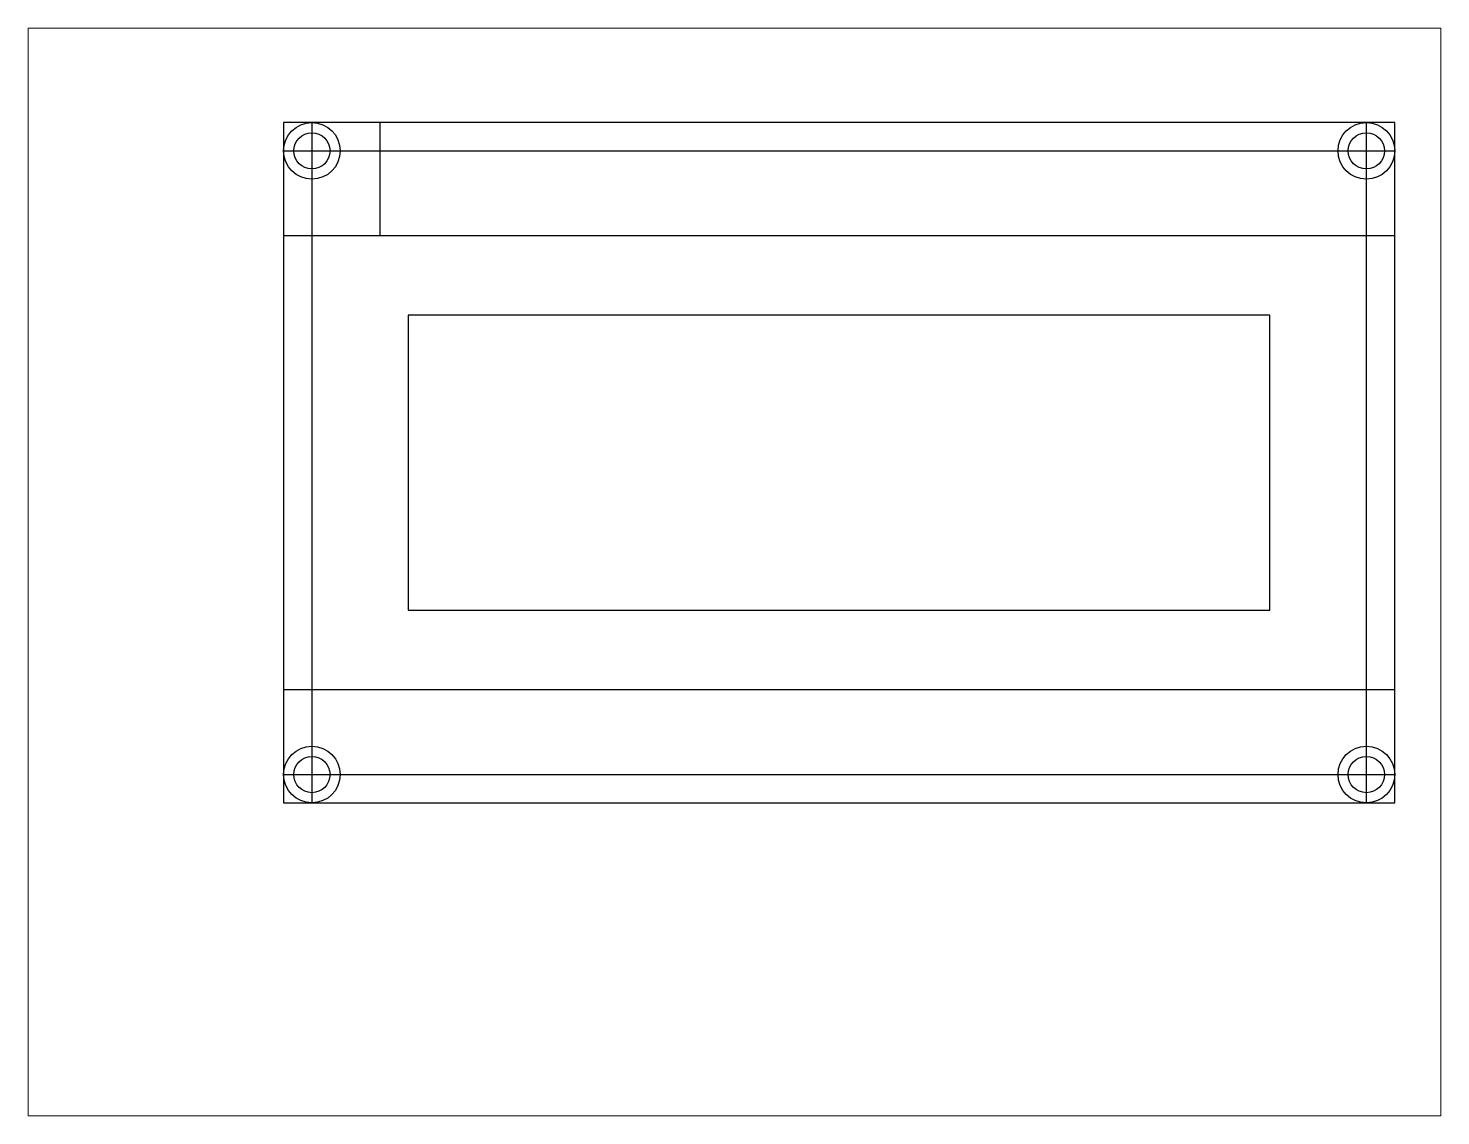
# Paper-space layout 'Layout1' of a CAD drawing. Header units: millimetres, sheet in inches. Extents: x 0.1 to 10.1, y 0.1 to 7.8.
# The model-space entities are those that its viewports show. They can reach past a viewport. Long polylines and large blocks are cut down to what shows.
import ezdxf

# ---------------------------------------------------------------- set-up
doc = ezdxf.new("R2010")
doc.units = ezdxf.units.MM
doc.header["$MEASUREMENT"] = 0
for name, color, linetype in [('Construction', 4, 'Continuous'), ('Construction 2', 20, 'Continuous'), ('Dim', 2, 'Continuous')]:
    doc.layers.add(name, color=color, linetype=linetype)

msp = doc.modelspace()

# ---------------------------------------------------------------- linework, layer by layer
at = {"layer": 'Construction'}
for points in [[(97.3, 28.1), (195.3, 28.1), (195.3, 88.1), (97.3, 88.1)], [(97.3, 38.1), (195.3, 38.1), (195.3, 78.1), (97.3, 78.1)], [(108.3, 45.1), (184.3, 45.1), (184.3, 71.1), (108.3, 71.1)]]:
    msp.add_lwpolyline(points, close=True, dxfattribs=at)
for centre, radius in [((99.8, 85.6), 2.5), ((99.8, 85.6), 1.6), ((192.8, 85.6), 2.5), ((192.8, 85.6), 1.6), ((99.8, 30.6), 2.5), ((192.8, 30.6), 2.5), ((99.8, 30.6), 1.6), ((192.8, 30.6), 1.6)]:
    msp.add_circle(centre, radius, dxfattribs=at)
at = {"layer": 'Construction 2'}
for p, q in [((99.8, 88.1), (99.8, 28.1)), ((105.8, 88.1), (105.8, 78.1)), ((192.8, 28.1), (192.8, 88.1)), ((97.3, 85.6), (195.3, 85.6)), ((97.3, 30.6), (195.3, 30.6))]:
    msp.add_line(p, q, dxfattribs=at)

psp = doc.layouts.get("Layout1")

# ---------------------------------------------------------------- viewports
at = {"layer": 'Dim', "view_target_point": (112.779, 32.526)}
psp.add_viewport(center=(5.081, 3.963), size=(10.017, 7.71129), view_center_point=(24.293, 15.931), view_height=95.90248, dxfattribs=at)

doc.saveas('drawing.dxf')
